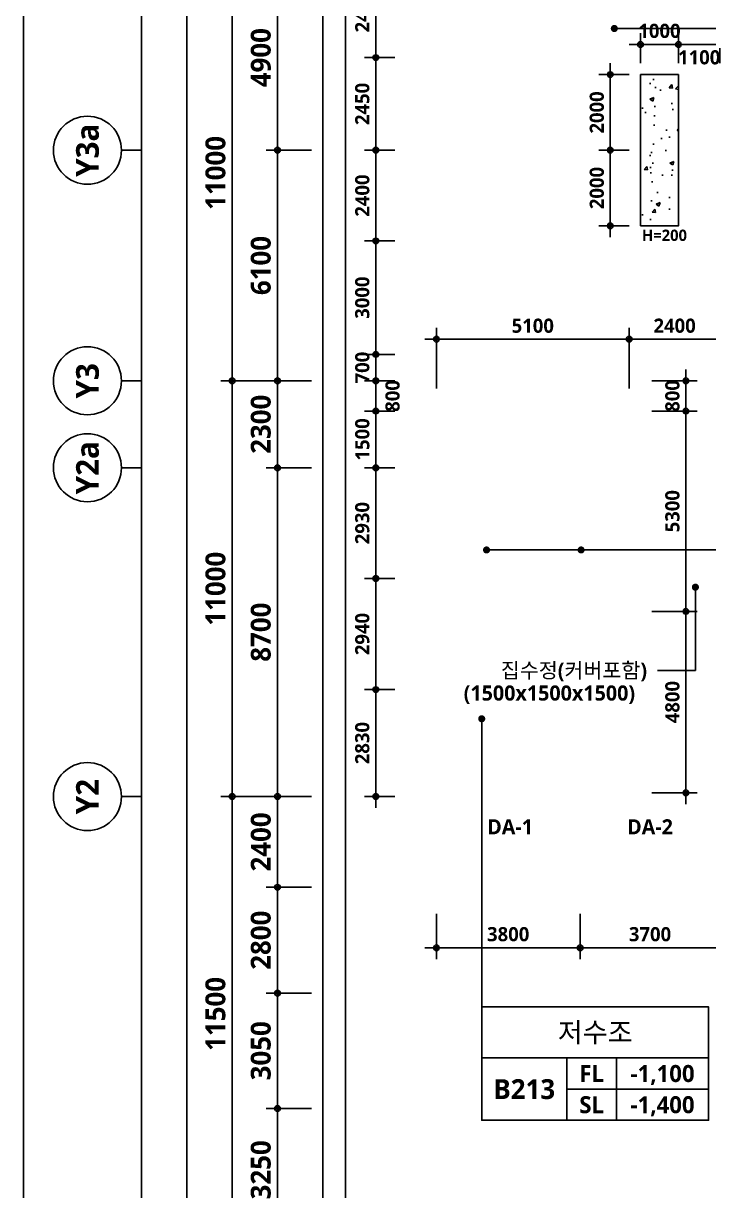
# Model space of a CAD drawing. Header units: millimetres. Extents: x -63924 to 190228206, y 0 to 456875599.
# Drawn here: x 3000 to 21120, y 28424 to 59307 of the extents above; entities that cross this region are included whole.
import ezdxf
from ezdxf.enums import TextEntityAlignment as Align

# ---------------------------------------------------------------- set-up
doc = ezdxf.new("R2010")
doc.units = ezdxf.units.MM
doc.header["$LTSCALE"] = 150
doc.header["$MEASUREMENT"] = 0
doc.header["$PDSIZE"] = -10
doc.layers.get('0').update_dxf_attribs({"linetype": 'CONTINUOUS'})
doc.layers.get('Defpoints').update_dxf_attribs({"color": 153, "linetype": 'CONTINUOUS'})
for name, color, linetype in [('A-ANNO-DIM', 4, 'CONTINUOUS'), ('A-ANNO-GRA1', 7, 'CONTINUOUS'), ('A-ANNO-LEAD', 4, 'CONTINUOUS'), ('A-ANNO-TEXT1', 7, 'CONTINUOUS'), ('A-ANNO-TEXT2', 3, 'CONTINUOUS'), ('A-GEN-HAT', 5, 'CONTINUOUS'), ('A-ST-AXIS-BUB', 7, 'CONTINUOUS'), ('A-ST-AXIS-DIM', 7, 'CONTINUOUS')]:
    doc.layers.add(name, color=color, linetype=linetype)
for name, color, linetype, plot in [('Defpoint', 161, 'CONTINUOUS', False), ('G(그리드1)', 185, 'CONTINUOUS', False), ('G(그리드2)', 235, 'CONTINUOUS', False)]:
    doc.layers.add(name, color=color, linetype=linetype, plot=plot)
doc.styles.add('2020음성 1차', font='')
doc.styles.add('SH_나눔', font='')
doc.styles.add('SH_대대리576', font='')
doc.styles.add('SH_진천_나눔', font='')
doc.styles.get('2020음성 1차').set_extended_font_data('NanumGothic', bold=True)
doc.styles.get('SH_나눔').set_extended_font_data('NanumGothic', bold=True)
doc.styles.get('SH_대대리576').set_extended_font_data('NanumGothic', bold=True)
doc.styles.get('SH_진천_나눔').set_extended_font_data('NanumGothic', bold=True)
doc.dimstyles.new('SHP 300', dxfattribs={"dimscale": 150, "dimtxt": 3.5, "dimasz": 1, "dimexe": 2, "dimexo": 2, "dimgap": 1, "dimtad": 1, "dimdec": 0, "dimzin": 0, "dimdsep": 46, "dimtxsty": 'SH_대대리576', "dimblk": 'DIMDOT', "dimcen": 0.09, "dimclrt": 3, "dimadec": 0, "dimazin": 1, "dimtfac": 1, "dimtdec": 0, "dimtix": 1, "dimtmove": 2, "dimatfit": 0, "dimldrblk": 'DIMDOT', "dimfxl": 1, "dimtolj": 1, "dimtzin": 0, "dimarcsym": 0})
doc.dimstyles.new('SHP300내부', dxfattribs={"dimscale": 150, "dimtxt": 2.5, "dimasz": 1, "dimexe": 2, "dimexo": 2, "dimgap": 1, "dimtad": 1, "dimdec": 0, "dimzin": 0, "dimdsep": 46, "dimtxsty": 'SH_대대리576', "dimblk": 'DIMDOT', "dimcen": 0.09, "dimclrd": 256, "dimclre": 256, "dimclrt": 3, "dimadec": 0, "dimazin": 1, "dimtfac": 1, "dimtdec": 0, "dimtix": 1, "dimtmove": 2, "dimatfit": 0, "dimldrblk": 'DIMDOT', "dimfxl": 1, "dimtolj": 1, "dimtzin": 0, "dimlwd": -1, "dimlwe": -1, "dimarcsym": 0})

# ---------------------------------------------------------------- blocks, each defined once
blk = doc.blocks.new('A-ST-AXIS-BUB-1')
at = {"layer": 'A-ST-AXIS-BUB'}
blk.add_line((0, 350), (0, 0), dxfattribs=at)
blk.add_circle((0, 950), 600, dxfattribs=at)
blk = doc.blocks.new('DIMDOT')
at = {"color": 0}
blk.add_line((-2, 0), (2, 0), dxfattribs=at)
for radius in [0.5, 0.25]:
    blk.add_circle((0, 0), radius, dxfattribs=at)
blk = doc.blocks.new('*D14')
at = {"layer": 'A-ST-AXIS-DIM', "color": 0, "lineweight": -2, "transparency": 16777216}
for p, q in [((10620, 112150), (7020, 112150)), ((7320, 112000), (7320, 27500)), ((10620, 27350), (7020, 27350))]:
    blk.add_line(p, q, dxfattribs=at)
at = {"layer": 'Defpoints', "color": 0, "transparency": 16777216}
for p in [(10920, 112150), (7320, 27350), (10920, 27350)]:
    blk.add_point(p, dxfattribs=at)
at = {"layer": 'A-ST-AXIS-DIM', "color": 0, "linetype": 'ByBlock', "lineweight": -2, "transparency": 16777216, "xscale": 150, "yscale": 150, "zscale": 150}
for p, rotation in [((7320, 112150), 90), ((7320, 27350), 270)]:
    blk.add_blockref('DIMDOT', p, dxfattribs=dict(at, rotation=rotation))
at = {"layer": 'A-ST-AXIS-DIM', "color": 3, "transparency": 16777216, "insert": (6880, 69750), "char_height": 525, "attachment_point": 5, "rotation": 90, "style": 'SH_대대리576'}
blk.add_mtext('\\A1;84800', dxfattribs=at)
blk = doc.blocks.new('*D19')
at = {"layer": 'A-ST-AXIS-DIM', "color": 0, "lineweight": -2, "transparency": 16777216}
for p, q in [((10620, 60850), (8220, 60850)), ((8520, 60700), (8520, 50000)), ((10620, 49850), (8220, 49850))]:
    blk.add_line(p, q, dxfattribs=at)
at = {"layer": 'Defpoints', "color": 0, "transparency": 16777216}
for p in [(10920, 60850), (8520, 49850), (10920, 49850)]:
    blk.add_point(p, dxfattribs=at)
at = {"layer": 'A-ST-AXIS-DIM', "color": 0, "linetype": 'ByBlock', "lineweight": -2, "transparency": 16777216, "xscale": 150, "yscale": 150, "zscale": 150}
for p, rotation in [((8520, 60850), 90), ((8520, 49850), 270)]:
    blk.add_blockref('DIMDOT', p, dxfattribs=dict(at, rotation=rotation))
at = {"layer": 'A-ST-AXIS-DIM', "color": 3, "transparency": 16777216, "insert": (8082, 55350), "char_height": 525, "attachment_point": 5, "rotation": 90, "style": 'SH_대대리576'}
blk.add_mtext('\\A1;11000', dxfattribs=at)
blk = doc.blocks.new('*D20')
at = {"layer": 'A-ST-AXIS-DIM', "color": 0, "lineweight": -2, "transparency": 16777216}
for p, q in [((10620, 49850), (8220, 49850)), ((8520, 39000), (8520, 49700)), ((10620, 38850), (8220, 38850))]:
    blk.add_line(p, q, dxfattribs=at)
at = {"layer": 'Defpoints', "color": 0, "transparency": 16777216}
for p in [(8520, 49850), (10920, 49850), (10920, 38850)]:
    blk.add_point(p, dxfattribs=at)
at = {"layer": 'A-ST-AXIS-DIM', "color": 0, "linetype": 'ByBlock', "lineweight": -2, "transparency": 16777216, "xscale": 150, "yscale": 150, "zscale": 150}
for p, rotation in [((8520, 49850), 90), ((8520, 38850), 270)]:
    blk.add_blockref('DIMDOT', p, dxfattribs=dict(at, rotation=rotation))
at = {"layer": 'A-ST-AXIS-DIM', "color": 3, "transparency": 16777216, "insert": (8082, 44350), "char_height": 525, "attachment_point": 5, "rotation": 90, "style": 'SH_대대리576'}
blk.add_mtext('\\A1;11000', dxfattribs=at)
blk = doc.blocks.new('*D21')
at = {"layer": 'A-ST-AXIS-DIM', "color": 0, "lineweight": -2, "transparency": 16777216}
for p, q in [((10620, 38850), (8220, 38850)), ((8520, 38700), (8520, 27500)), ((10620, 27350), (8220, 27350))]:
    blk.add_line(p, q, dxfattribs=at)
at = {"layer": 'Defpoints', "color": 0, "transparency": 16777216}
for p in [(10920, 38850), (8520, 27350), (10920, 27350)]:
    blk.add_point(p, dxfattribs=at)
at = {"layer": 'A-ST-AXIS-DIM', "color": 0, "linetype": 'ByBlock', "lineweight": -2, "transparency": 16777216, "xscale": 150, "yscale": 150, "zscale": 150}
for p, rotation in [((8520, 38850), 90), ((8520, 27350), 270)]:
    blk.add_blockref('DIMDOT', p, dxfattribs=dict(at, rotation=rotation))
at = {"layer": 'A-ST-AXIS-DIM', "color": 3, "transparency": 16777216, "insert": (8081, 33100), "char_height": 525, "attachment_point": 5, "rotation": 90, "style": 'SH_대대리576'}
blk.add_mtext('\\A1;11500', dxfattribs=at)
blk = doc.blocks.new('*D266')
at = {"layer": 'A-ANNO-DIM', "transparency": 16777216}
for p, q in [((13920, 35750), (13920, 34550)), ((17720, 35750), (17720, 34550)), ((14070, 34850), (17570, 34850))]:
    blk.add_line(p, q, dxfattribs=at)
at = {"layer": 'Defpoints', "color": 0, "transparency": 16777216}
for p in [(13920, 36050), (17720, 36050), (17720, 34850)]:
    blk.add_point(p, dxfattribs=at)
at = {"layer": 'A-ANNO-DIM', "linetype": 'ByBlock', "transparency": 16777216, "xscale": 150, "yscale": 150, "zscale": 150, "rotation": 180}
blk.add_blockref('DIMDOT', (13920, 34850), dxfattribs=at)
at = {"layer": 'A-ANNO-DIM', "linetype": 'ByBlock', "transparency": 16777216, "xscale": 150, "yscale": 150, "zscale": 150}
blk.add_blockref('DIMDOT', (17720, 34850), dxfattribs=at)
at = {"layer": 'A-ANNO-DIM', "color": 3, "transparency": 16777216, "insert": (15820, 35207), "char_height": 375, "attachment_point": 5, "style": 'SH_대대리576'}
blk.add_mtext('\\A1;3800', dxfattribs=at)
blk = doc.blocks.new('*D267')
at = {"layer": 'A-ANNO-DIM', "transparency": 16777216}
for p, q in [((17720, 35750), (17720, 34550)), ((21420, 35750), (21420, 34550)), ((21270, 34850), (17870, 34850))]:
    blk.add_line(p, q, dxfattribs=at)
at = {"layer": 'Defpoints', "color": 0, "transparency": 16777216}
for p in [(17720, 36050), (21420, 36050), (17720, 34850)]:
    blk.add_point(p, dxfattribs=at)
at = {"layer": 'A-ANNO-DIM', "linetype": 'ByBlock', "transparency": 16777216, "xscale": 150, "yscale": 150, "zscale": 150, "rotation": 180}
blk.add_blockref('DIMDOT', (17720, 34850), dxfattribs=at)
at = {"layer": 'A-ANNO-DIM', "linetype": 'ByBlock', "transparency": 16777216, "xscale": 150, "yscale": 150, "zscale": 150}
blk.add_blockref('DIMDOT', (21420, 34850), dxfattribs=at)
at = {"layer": 'A-ANNO-DIM', "color": 3, "transparency": 16777216, "insert": (19570, 35207), "char_height": 375, "attachment_point": 5, "style": 'SH_대대리576'}
blk.add_mtext('\\A1;3700', dxfattribs=at)
blk = doc.blocks.new('*D301')
at = {"layer": 'A-ST-AXIS-DIM', "color": 0, "lineweight": -2, "transparency": 16777216}
for p, q in [((10620, 38850), (9420, 38850)), ((9720, 38700), (9720, 36600)), ((10620, 36450), (9420, 36450))]:
    blk.add_line(p, q, dxfattribs=at)
at = {"layer": 'Defpoints', "color": 0, "transparency": 16777216}
for p in [(10920, 38850), (9720, 36450), (10920, 36450)]:
    blk.add_point(p, dxfattribs=at)
at = {"layer": 'A-ST-AXIS-DIM', "color": 0, "linetype": 'ByBlock', "lineweight": -2, "transparency": 16777216, "xscale": 150, "yscale": 150, "zscale": 150}
for p, rotation in [((9720, 38850), 90), ((9720, 36450), 270)]:
    blk.add_blockref('DIMDOT', p, dxfattribs=dict(at, rotation=rotation))
at = {"layer": 'A-ST-AXIS-DIM', "color": 3, "transparency": 16777216, "insert": (9281, 37650), "char_height": 525, "attachment_point": 5, "rotation": 90, "style": 'SH_대대리576'}
blk.add_mtext('\\A1;2400', dxfattribs=at)
blk = doc.blocks.new('*D302')
at = {"layer": 'A-ST-AXIS-DIM', "color": 0, "lineweight": -2, "transparency": 16777216}
for p, q in [((10620, 36450), (9420, 36450)), ((9720, 33800), (9720, 36300)), ((10620, 33650), (9420, 33650))]:
    blk.add_line(p, q, dxfattribs=at)
at = {"layer": 'Defpoints', "color": 0, "transparency": 16777216}
for p in [(9720, 36450), (10920, 36450), (10920, 33650)]:
    blk.add_point(p, dxfattribs=at)
at = {"layer": 'A-ST-AXIS-DIM', "color": 0, "linetype": 'ByBlock', "lineweight": -2, "transparency": 16777216, "xscale": 150, "yscale": 150, "zscale": 150}
for p, rotation in [((9720, 36450), 90), ((9720, 33650), 270)]:
    blk.add_blockref('DIMDOT', p, dxfattribs=dict(at, rotation=rotation))
at = {"layer": 'A-ST-AXIS-DIM', "color": 3, "transparency": 16777216, "insert": (9280, 35050), "char_height": 525, "attachment_point": 5, "rotation": 90, "style": 'SH_대대리576'}
blk.add_mtext('\\A1;2800', dxfattribs=at)
blk = doc.blocks.new('*D303')
at = {"layer": 'A-ST-AXIS-DIM', "color": 0, "lineweight": -2, "transparency": 16777216}
for p, q in [((10620, 47550), (9420, 47550)), ((9720, 39000), (9720, 47400)), ((10620, 38850), (9420, 38850))]:
    blk.add_line(p, q, dxfattribs=at)
at = {"layer": 'Defpoints', "color": 0, "transparency": 16777216}
for p in [(9720, 47550), (10920, 47550), (10920, 38850)]:
    blk.add_point(p, dxfattribs=at)
at = {"layer": 'A-ST-AXIS-DIM', "color": 0, "linetype": 'ByBlock', "lineweight": -2, "transparency": 16777216, "xscale": 150, "yscale": 150, "zscale": 150}
for p, rotation in [((9720, 47550), 90), ((9720, 38850), 270)]:
    blk.add_blockref('DIMDOT', p, dxfattribs=dict(at, rotation=rotation))
at = {"layer": 'A-ST-AXIS-DIM', "color": 3, "transparency": 16777216, "insert": (9280, 43200), "char_height": 525, "attachment_point": 5, "rotation": 90, "style": 'SH_대대리576'}
blk.add_mtext('\\A1;8700', dxfattribs=at)
blk = doc.blocks.new('*D304')
at = {"layer": 'A-ST-AXIS-DIM', "color": 0, "lineweight": -2, "transparency": 16777216}
for p, q in [((10620, 49850), (9420, 49850)), ((9720, 49700), (9720, 47700)), ((10620, 47550), (9420, 47550))]:
    blk.add_line(p, q, dxfattribs=at)
at = {"layer": 'Defpoints', "color": 0, "transparency": 16777216}
for p in [(10920, 49850), (9720, 47550), (10920, 47550)]:
    blk.add_point(p, dxfattribs=at)
at = {"layer": 'A-ST-AXIS-DIM', "color": 0, "linetype": 'ByBlock', "lineweight": -2, "transparency": 16777216, "xscale": 150, "yscale": 150, "zscale": 150}
for p, rotation in [((9720, 49850), 90), ((9720, 47550), 270)]:
    blk.add_blockref('DIMDOT', p, dxfattribs=dict(at, rotation=rotation))
at = {"layer": 'A-ST-AXIS-DIM', "color": 3, "transparency": 16777216, "insert": (9280, 48700), "char_height": 525, "attachment_point": 5, "rotation": 90, "style": 'SH_대대리576'}
blk.add_mtext('\\A1;2300', dxfattribs=at)
blk = doc.blocks.new('*D305')
at = {"layer": 'A-ST-AXIS-DIM', "color": 0, "lineweight": -2, "transparency": 16777216}
for p, q in [((10620, 55950), (9420, 55950)), ((9720, 50000), (9720, 55800)), ((10620, 49850), (9420, 49850))]:
    blk.add_line(p, q, dxfattribs=at)
at = {"layer": 'Defpoints', "color": 0, "transparency": 16777216}
for p in [(9720, 55950), (10920, 55950), (10920, 49850)]:
    blk.add_point(p, dxfattribs=at)
at = {"layer": 'A-ST-AXIS-DIM', "color": 0, "linetype": 'ByBlock', "lineweight": -2, "transparency": 16777216, "xscale": 150, "yscale": 150, "zscale": 150}
for p, rotation in [((9720, 55950), 90), ((9720, 49850), 270)]:
    blk.add_blockref('DIMDOT', p, dxfattribs=dict(at, rotation=rotation))
at = {"layer": 'A-ST-AXIS-DIM', "color": 3, "transparency": 16777216, "insert": (9280, 52900), "char_height": 525, "attachment_point": 5, "rotation": 90, "style": 'SH_대대리576'}
blk.add_mtext('\\A1;6100', dxfattribs=at)
blk = doc.blocks.new('*D306')
at = {"layer": 'A-ST-AXIS-DIM', "color": 0, "lineweight": -2, "transparency": 16777216}
for p, q in [((10620, 60850), (9420, 60850)), ((9720, 60700), (9720, 56100)), ((10620, 55950), (9420, 55950))]:
    blk.add_line(p, q, dxfattribs=at)
at = {"layer": 'Defpoints', "color": 0, "transparency": 16777216}
for p in [(10920, 60850), (9720, 55950), (10920, 55950)]:
    blk.add_point(p, dxfattribs=at)
at = {"layer": 'A-ST-AXIS-DIM', "color": 0, "linetype": 'ByBlock', "lineweight": -2, "transparency": 16777216, "xscale": 150, "yscale": 150, "zscale": 150}
for p, rotation in [((9720, 60850), 90), ((9720, 55950), 270)]:
    blk.add_blockref('DIMDOT', p, dxfattribs=dict(at, rotation=rotation))
at = {"layer": 'A-ST-AXIS-DIM', "color": 3, "transparency": 16777216, "insert": (9280, 58400), "char_height": 525, "attachment_point": 5, "rotation": 90, "style": 'SH_대대리576'}
blk.add_mtext('\\A1;4900', dxfattribs=at)
blk = doc.blocks.new('*D325')
at = {"layer": 'A-ANNO-DIM', "transparency": 16777216}
for p, q in [((12820, 41680), (12020, 41680)), ((12320, 41530), (12320, 39000)), ((12820, 38850), (12020, 38850))]:
    blk.add_line(p, q, dxfattribs=at)
at = {"layer": 'Defpoints', "color": 0, "transparency": 16777216}
for p in [(13120, 41680), (12320, 38850), (13120, 38850)]:
    blk.add_point(p, dxfattribs=at)
at = {"layer": 'A-ANNO-DIM', "linetype": 'ByBlock', "transparency": 16777216, "xscale": 150, "yscale": 150, "zscale": 150}
for p, rotation in [((12320, 41680), 89.99999999999997), ((12320, 38850), 269.9999999999999)]:
    blk.add_blockref('DIMDOT', p, dxfattribs=dict(at, rotation=rotation))
at = {"layer": 'A-ANNO-DIM', "color": 3, "transparency": 16777216, "insert": (11963, 40265), "char_height": 375, "attachment_point": 5, "rotation": 90, "style": 'SH_대대리576'}
blk.add_mtext('\\A1;2830', dxfattribs=at)
blk = doc.blocks.new('*D326')
at = {"layer": 'A-ANNO-DIM', "transparency": 16777216}
for p, q in [((12820, 44620), (12020, 44620)), ((12320, 41830), (12320, 44470)), ((12820, 41680), (12020, 41680))]:
    blk.add_line(p, q, dxfattribs=at)
at = {"layer": 'Defpoints', "color": 0, "transparency": 16777216}
for p in [(12320, 44620), (13120, 44620), (13120, 41680)]:
    blk.add_point(p, dxfattribs=at)
at = {"layer": 'A-ANNO-DIM', "linetype": 'ByBlock', "transparency": 16777216, "xscale": 150, "yscale": 150, "zscale": 150}
for p, rotation in [((12320, 44620), 90.00000000000004), ((12320, 41680), 270.0000000000001)]:
    blk.add_blockref('DIMDOT', p, dxfattribs=dict(at, rotation=rotation))
at = {"layer": 'A-ANNO-DIM', "color": 3, "transparency": 16777216, "insert": (11963, 43150), "char_height": 375, "attachment_point": 5, "rotation": 90, "style": 'SH_대대리576'}
blk.add_mtext('\\A1;2940', dxfattribs=at)
blk = doc.blocks.new('*D327')
at = {"layer": 'A-ANNO-DIM', "transparency": 16777216}
for p, q in [((12820, 47550), (12020, 47550)), ((12320, 47400), (12320, 44770)), ((12820, 44620), (12020, 44620))]:
    blk.add_line(p, q, dxfattribs=at)
at = {"layer": 'Defpoints', "color": 0, "transparency": 16777216}
for p in [(13120, 47550), (12320, 44620), (13120, 44620)]:
    blk.add_point(p, dxfattribs=at)
at = {"layer": 'A-ANNO-DIM', "linetype": 'ByBlock', "transparency": 16777216, "xscale": 150, "yscale": 150, "zscale": 150}
for p, rotation in [((12320, 47550), 89.99999999999997), ((12320, 44620), 269.9999999999999)]:
    blk.add_blockref('DIMDOT', p, dxfattribs=dict(at, rotation=rotation))
at = {"layer": 'A-ANNO-DIM', "color": 3, "transparency": 16777216, "insert": (11963, 46085), "char_height": 375, "attachment_point": 5, "rotation": 90, "style": 'SH_대대리576'}
blk.add_mtext('\\A1;2930', dxfattribs=at)
blk = doc.blocks.new('*D328')
at = {"layer": 'A-ANNO-DIM', "transparency": 16777216}
for p, q in [((12820, 49050), (12020, 49050)), ((12320, 47700), (12320, 48900)), ((12820, 47550), (12020, 47550))]:
    blk.add_line(p, q, dxfattribs=at)
at = {"layer": 'Defpoints', "color": 0, "transparency": 16777216}
for p in [(12320, 49050), (13120, 49050), (13120, 47550)]:
    blk.add_point(p, dxfattribs=at)
at = {"layer": 'A-ANNO-DIM', "linetype": 'ByBlock', "transparency": 16777216, "xscale": 150, "yscale": 150, "zscale": 150}
for p, rotation in [((12320, 49050), 90), ((12320, 47550), 270)]:
    blk.add_blockref('DIMDOT', p, dxfattribs=dict(at, rotation=rotation))
at = {"layer": 'A-ANNO-DIM', "color": 3, "transparency": 16777216, "insert": (11964, 48300), "char_height": 375, "attachment_point": 5, "rotation": 90, "style": 'SH_대대리576'}
blk.add_mtext('\\A1;1500', dxfattribs=at)
blk = doc.blocks.new('*D329')
at = {"layer": 'A-ANNO-DIM', "transparency": 16777216}
for p, q in [((12820, 49850), (12020, 49850)), ((12320, 49700), (12320, 49200)), ((12820, 49050), (12020, 49050))]:
    blk.add_line(p, q, dxfattribs=at)
at = {"layer": 'Defpoints', "color": 0, "transparency": 16777216}
for p in [(13120, 49850), (12320, 49050), (13120, 49050)]:
    blk.add_point(p, dxfattribs=at)
at = {"layer": 'A-ANNO-DIM', "linetype": 'ByBlock', "transparency": 16777216, "xscale": 150, "yscale": 150, "zscale": 150}
for p, rotation in [((12320, 49850), 90), ((12320, 49050), 270)]:
    blk.add_blockref('DIMDOT', p, dxfattribs=dict(at, rotation=rotation))
at = {"layer": 'A-ANNO-DIM', "color": 3, "transparency": 16777216, "insert": (12763, 49450), "char_height": 375, "attachment_point": 5, "rotation": 90, "style": 'SH_대대리576'}
blk.add_mtext('\\A1;800', dxfattribs=at)
blk = doc.blocks.new('*D348')
at = {"layer": 'A-ANNO-DIM', "transparency": 16777216}
for p, q in [((12820, 53550), (12020, 53550)), ((12320, 53400), (12320, 50700)), ((12820, 50550), (12020, 50550))]:
    blk.add_line(p, q, dxfattribs=at)
at = {"layer": 'Defpoints', "color": 0, "transparency": 16777216}
for p in [(13120, 53550), (12320, 50550), (13120, 50550)]:
    blk.add_point(p, dxfattribs=at)
at = {"layer": 'A-ANNO-DIM', "linetype": 'ByBlock', "transparency": 16777216, "xscale": 150, "yscale": 150, "zscale": 150}
for p, rotation in [((12320, 53550), 89.99999999999997), ((12320, 50550), 269.9999999999999)]:
    blk.add_blockref('DIMDOT', p, dxfattribs=dict(at, rotation=rotation))
at = {"layer": 'A-ANNO-DIM', "color": 3, "transparency": 16777216, "insert": (11963, 52050), "char_height": 375, "attachment_point": 5, "rotation": 90, "style": 'SH_대대리576'}
blk.add_mtext('\\A1;3000', dxfattribs=at)
blk = doc.blocks.new('*D349')
at = {"layer": 'A-ANNO-DIM', "transparency": 16777216}
for p, q in [((12820, 55950), (12020, 55950)), ((12320, 53700), (12320, 55800)), ((12820, 53550), (12020, 53550))]:
    blk.add_line(p, q, dxfattribs=at)
at = {"layer": 'Defpoints', "color": 0, "transparency": 16777216}
for p in [(12320, 55950), (13120, 55950), (13120, 53550)]:
    blk.add_point(p, dxfattribs=at)
at = {"layer": 'A-ANNO-DIM', "linetype": 'ByBlock', "transparency": 16777216, "xscale": 150, "yscale": 150, "zscale": 150}
for p, rotation in [((12320, 55950), 90.00000000000006), ((12320, 53550), 270.0000000000001)]:
    blk.add_blockref('DIMDOT', p, dxfattribs=dict(at, rotation=rotation))
at = {"layer": 'A-ANNO-DIM', "color": 3, "transparency": 16777216, "insert": (11964, 54750), "char_height": 375, "attachment_point": 5, "rotation": 90, "style": 'SH_대대리576'}
blk.add_mtext('\\A1;2400', dxfattribs=at)
blk = doc.blocks.new('*D350')
at = {"layer": 'A-ANNO-DIM', "transparency": 16777216}
for p, q in [((12320, 50700), (12320, 50850)), ((12820, 50550), (12020, 50550)), ((12320, 49850), (12320, 50550)), ((12820, 49850), (12020, 49850)), ((12320, 49700), (12320, 49550))]:
    blk.add_line(p, q, dxfattribs=at)
at = {"layer": 'Defpoints', "color": 0, "transparency": 16777216}
for p in [(12320, 50550), (13120, 50550), (13120, 49850)]:
    blk.add_point(p, dxfattribs=at)
at = {"layer": 'A-ANNO-DIM', "linetype": 'ByBlock', "transparency": 16777216, "xscale": 150, "yscale": 150, "zscale": 150}
for p, rotation in [((12320, 50550), 270), ((12320, 49850), 90)]:
    blk.add_blockref('DIMDOT', p, dxfattribs=dict(at, rotation=rotation))
at = {"layer": 'A-ANNO-DIM', "color": 3, "transparency": 16777216, "insert": (11964, 50200), "char_height": 375, "attachment_point": 5, "rotation": 90, "style": 'SH_대대리576'}
blk.add_mtext('\\A1;700', dxfattribs=at)
blk = doc.blocks.new('*D395')
at = {"layer": 'A-ANNO-DIM', "transparency": 16777216}
for p, q in [((13920, 49650), (13920, 51250)), ((19020, 49650), (19020, 51250)), ((14070, 50950), (18870, 50950))]:
    blk.add_line(p, q, dxfattribs=at)
at = {"layer": 'Defpoints', "color": 0, "transparency": 16777216}
for p in [(19020, 50950), (13920, 49350), (19020, 49350)]:
    blk.add_point(p, dxfattribs=at)
at = {"layer": 'A-ANNO-DIM', "linetype": 'ByBlock', "transparency": 16777216, "xscale": 150, "yscale": 150, "zscale": 150, "rotation": 180}
blk.add_blockref('DIMDOT', (13920, 50950), dxfattribs=at)
at = {"layer": 'A-ANNO-DIM', "linetype": 'ByBlock', "transparency": 16777216, "xscale": 150, "yscale": 150, "zscale": 150}
blk.add_blockref('DIMDOT', (19020, 50950), dxfattribs=at)
at = {"layer": 'A-ANNO-DIM', "color": 3, "transparency": 16777216, "insert": (16470, 51306), "char_height": 375, "attachment_point": 5, "style": 'SH_대대리576'}
blk.add_mtext('\\A1;5100', dxfattribs=at)
blk = doc.blocks.new('*D396')
at = {"layer": 'A-ANNO-DIM', "transparency": 16777216}
for p, q in [((19020, 49650), (19020, 51250)), ((21420, 49650), (21420, 51250)), ((21270, 50950), (19170, 50950))]:
    blk.add_line(p, q, dxfattribs=at)
at = {"layer": 'Defpoints', "color": 0, "transparency": 16777216}
for p in [(19020, 50950), (19020, 49350), (21420, 49350)]:
    blk.add_point(p, dxfattribs=at)
at = {"layer": 'A-ANNO-DIM', "linetype": 'ByBlock', "transparency": 16777216, "xscale": 150, "yscale": 150, "zscale": 150, "rotation": 180}
blk.add_blockref('DIMDOT', (19020, 50950), dxfattribs=at)
at = {"layer": 'A-ANNO-DIM', "linetype": 'ByBlock', "transparency": 16777216, "xscale": 150, "yscale": 150, "zscale": 150}
blk.add_blockref('DIMDOT', (21420, 50950), dxfattribs=at)
at = {"layer": 'A-ANNO-DIM', "color": 3, "transparency": 16777216, "insert": (20220, 51306), "char_height": 375, "attachment_point": 5, "style": 'SH_대대리576'}
blk.add_mtext('\\A1;2400', dxfattribs=at)
blk = doc.blocks.new('*D403')
at = {"layer": 'A-ANNO-DIM', "transparency": 16777216}
for p, q in [((20520, 50000), (20520, 50150)), ((19620, 49850), (20820, 49850)), ((20520, 49050), (20520, 49850)), ((19620, 49050), (20820, 49050)), ((20520, 48900), (20520, 48750))]:
    blk.add_line(p, q, dxfattribs=at)
at = {"layer": 'Defpoints', "color": 0, "transparency": 16777216}
for p in [(19320, 49850), (20520, 49850), (19320, 49050)]:
    blk.add_point(p, dxfattribs=at)
at = {"layer": 'A-ANNO-DIM', "linetype": 'ByBlock', "transparency": 16777216, "xscale": 150, "yscale": 150, "zscale": 150}
for p, rotation in [((20520, 49850), 270), ((20520, 49050), 90)]:
    blk.add_blockref('DIMDOT', p, dxfattribs=dict(at, rotation=rotation))
at = {"layer": 'A-ANNO-DIM', "color": 3, "transparency": 16777216, "insert": (20163, 49450), "char_height": 375, "attachment_point": 5, "rotation": 90, "style": 'SH_대대리576'}
blk.add_mtext('\\A1;800', dxfattribs=at)
blk = doc.blocks.new('*D404')
at = {"layer": 'A-ANNO-DIM', "transparency": 16777216}
for p, q in [((19620, 49050), (20820, 49050)), ((20520, 48900), (20520, 43900)), ((19620, 43750), (20820, 43750))]:
    blk.add_line(p, q, dxfattribs=at)
at = {"layer": 'Defpoints', "color": 0, "transparency": 16777216}
for p in [(19320, 49050), (19320, 43750), (20520, 43750)]:
    blk.add_point(p, dxfattribs=at)
at = {"layer": 'A-ANNO-DIM', "linetype": 'ByBlock', "transparency": 16777216, "xscale": 150, "yscale": 150, "zscale": 150}
for p, rotation in [((20520, 49050), 89.99999999999997), ((20520, 43750), 269.9999999999999)]:
    blk.add_blockref('DIMDOT', p, dxfattribs=dict(at, rotation=rotation))
at = {"layer": 'A-ANNO-DIM', "color": 3, "transparency": 16777216, "insert": (20163, 46400), "char_height": 375, "attachment_point": 5, "rotation": 90, "style": 'SH_대대리576'}
blk.add_mtext('\\A1;5300', dxfattribs=at)
blk = doc.blocks.new('*D405')
at = {"layer": 'A-ANNO-DIM', "transparency": 16777216}
for p, q in [((19620, 43750), (20820, 43750)), ((20520, 39100), (20520, 43600)), ((19620, 38950), (20820, 38950))]:
    blk.add_line(p, q, dxfattribs=at)
at = {"layer": 'Defpoints', "color": 0, "transparency": 16777216}
for p in [(19320, 43750), (20520, 43750), (19320, 38950)]:
    blk.add_point(p, dxfattribs=at)
at = {"layer": 'A-ANNO-DIM', "linetype": 'ByBlock', "transparency": 16777216, "xscale": 150, "yscale": 150, "zscale": 150}
for p, rotation in [((20520, 43750), 90.00000000000006), ((20520, 38950), 270.0000000000001)]:
    blk.add_blockref('DIMDOT', p, dxfattribs=dict(at, rotation=rotation))
at = {"layer": 'A-ANNO-DIM', "color": 3, "transparency": 16777216, "insert": (20163, 41350), "char_height": 375, "attachment_point": 5, "rotation": 90, "style": 'SH_대대리576'}
blk.add_mtext('\\A1;4800', dxfattribs=at)
blk = doc.blocks.new('*D1097')
at = {"layer": 'A-ST-AXIS-DIM', "color": 0, "lineweight": -2, "transparency": 16777216}
for p, q in [((10620, 33650), (9420, 33650)), ((9720, 33500), (9720, 30750)), ((10620, 30600), (9420, 30600))]:
    blk.add_line(p, q, dxfattribs=at)
at = {"layer": 'Defpoints', "color": 0, "transparency": 16777216}
for p in [(10920, 33650), (9720, 30600), (10920, 30600)]:
    blk.add_point(p, dxfattribs=at)
at = {"layer": 'A-ST-AXIS-DIM', "color": 0, "linetype": 'ByBlock', "lineweight": -2, "transparency": 16777216, "xscale": 150, "yscale": 150, "zscale": 150}
for p, rotation in [((9720, 33650), 90), ((9720, 30600), 270)]:
    blk.add_blockref('DIMDOT', p, dxfattribs=dict(at, rotation=rotation))
at = {"layer": 'A-ST-AXIS-DIM', "color": 3, "transparency": 16777216, "insert": (9280, 32125), "char_height": 525, "attachment_point": 5, "rotation": 90, "style": 'SH_대대리576'}
blk.add_mtext('\\A1;3050', dxfattribs=at)
blk = doc.blocks.new('*D1098')
at = {"layer": 'A-ST-AXIS-DIM', "color": 0, "lineweight": -2, "transparency": 16777216}
for p, q in [((10620, 30600), (9420, 30600)), ((9720, 27500), (9720, 30450)), ((10620, 27350), (9420, 27350))]:
    blk.add_line(p, q, dxfattribs=at)
at = {"layer": 'Defpoints', "color": 0, "transparency": 16777216}
for p in [(9720, 30600), (10920, 30600), (10920, 27350)]:
    blk.add_point(p, dxfattribs=at)
at = {"layer": 'A-ST-AXIS-DIM', "color": 0, "linetype": 'ByBlock', "lineweight": -2, "transparency": 16777216, "xscale": 150, "yscale": 150, "zscale": 150}
for p, rotation in [((9720, 30600), 90), ((9720, 27350), 270)]:
    blk.add_blockref('DIMDOT', p, dxfattribs=dict(at, rotation=rotation))
at = {"layer": 'A-ST-AXIS-DIM', "color": 3, "transparency": 16777216, "insert": (9280, 28975), "char_height": 525, "attachment_point": 5, "rotation": 90, "style": 'SH_대대리576'}
blk.add_mtext('\\A1;3250', dxfattribs=at)
blk = doc.blocks.new('G$C9D92D8A7')
at = {"layer": 'A-ANNO-GRA1'}
for p, q in [((0, 11), (40, 11)), ((15, 11), (15, 0)), ((23.75, 11), (23.75, 0)), ((15, 5.5), (40, 5.5))]:
    blk.add_line(p, q, dxfattribs=at)
blk.add_lwpolyline([(0, 20), (0, 0), (40, 0), (40, 20)], close=True, dxfattribs=at)
at = {"style": '2020음성 1차'}
for tag, height, p in [('실명', 3.5, (20, 15.5)), ('마감레벨', 3, (31.875, 8.25)), ('실번호', 3.5, (7.5, 5.5)), ('구조레벨', 3, (31.875, 2.75))]:
    blk.add_attdef(tag, text='', height=height, dxfattribs=at).set_placement(p, align=Align.MIDDLE_CENTER)
at = {"layer": 'A-ANNO-TEXT1', "style": 'SH_나눔'}
for s, p in [('FL', (19.375, 8.25)), ('SL', (19.375, 2.75))]:
    blk.add_text(s, height=3, dxfattribs=at).set_placement(p, align=Align.MIDDLE)
blk = doc.blocks.new('*D1665')
at = {"layer": 'A-ANNO-DIM', "transparency": 16777216}
for p, q in [((19320, 58250), (19320, 59050)), ((20320, 58250), (20320, 59050)), ((19170, 58750), (19020, 58750)), ((19320, 58750), (20320, 58750)), ((20470, 58750), (20620, 58750))]:
    blk.add_line(p, q, dxfattribs=at)
at = {"layer": 'Defpoints', "color": 0, "transparency": 16777216}
for p in [(20320, 58750), (19320, 57950), (20320, 57950)]:
    blk.add_point(p, dxfattribs=at)
at = {"layer": 'A-ANNO-DIM', "linetype": 'ByBlock', "transparency": 16777216, "xscale": 150, "yscale": 150, "zscale": 150}
blk.add_blockref('DIMDOT', (19320, 58750), dxfattribs=at)
at = {"layer": 'A-ANNO-DIM', "linetype": 'ByBlock', "transparency": 16777216, "xscale": 150, "yscale": 150, "zscale": 150, "rotation": 180}
blk.add_blockref('DIMDOT', (20320, 58750), dxfattribs=at)
at = {"layer": 'A-ANNO-DIM', "color": 3, "transparency": 16777216, "insert": (19820, 59106), "char_height": 375, "attachment_point": 5, "style": 'SH_대대리576'}
blk.add_mtext('\\A1;1000', dxfattribs=at)
blk = doc.blocks.new('*D1666')
at = {"layer": 'A-ANNO-DIM', "transparency": 16777216}
for p, q in [((20320, 58250), (20320, 59050)), ((21420, 58250), (21420, 59050)), ((20170, 58750), (20020, 58750)), ((21420, 58750), (20320, 58750)), ((21570, 58750), (21720, 58750))]:
    blk.add_line(p, q, dxfattribs=at)
at = {"layer": 'Defpoints', "color": 0, "transparency": 16777216}
for p in [(20320, 58750), (20320, 57950), (21420, 57950)]:
    blk.add_point(p, dxfattribs=at)
at = {"layer": 'A-ANNO-DIM', "linetype": 'ByBlock', "transparency": 16777216, "xscale": 150, "yscale": 150, "zscale": 150}
blk.add_blockref('DIMDOT', (20320, 58750), dxfattribs=at)
at = {"layer": 'A-ANNO-DIM', "linetype": 'ByBlock', "transparency": 16777216, "xscale": 150, "yscale": 150, "zscale": 150, "rotation": 180}
blk.add_blockref('DIMDOT', (21420, 58750), dxfattribs=at)
at = {"layer": 'A-ANNO-DIM', "color": 3, "transparency": 16777216, "insert": (20870, 58406), "char_height": 375, "attachment_point": 5, "style": 'SH_대대리576'}
blk.add_mtext('\\A1;1100', dxfattribs=at)
blk = doc.blocks.new('*D1667')
at = {"layer": 'A-ANNO-DIM', "transparency": 16777216}
for p, q in [((19020, 57950), (18220, 57950)), ((18520, 56100), (18520, 57800)), ((19020, 55950), (18220, 55950))]:
    blk.add_line(p, q, dxfattribs=at)
at = {"layer": 'Defpoints', "color": 0, "transparency": 16777216}
for p in [(18520, 57950), (19320, 57950), (19320, 55950)]:
    blk.add_point(p, dxfattribs=at)
at = {"layer": 'A-ANNO-DIM', "linetype": 'ByBlock', "transparency": 16777216, "xscale": 150, "yscale": 150, "zscale": 150}
for p, rotation in [((18520, 57950), 89.9999999999999), ((18520, 55950), 269.9999999999999)]:
    blk.add_blockref('DIMDOT', p, dxfattribs=dict(at, rotation=rotation))
at = {"layer": 'A-ANNO-DIM', "color": 3, "transparency": 16777216, "insert": (18164, 56950), "char_height": 375, "attachment_point": 5, "rotation": 90, "style": 'SH_대대리576'}
blk.add_mtext('\\A1;2000', dxfattribs=at)
blk = doc.blocks.new('*D1668')
at = {"layer": 'A-ANNO-DIM', "transparency": 16777216}
for p, q in [((19020, 55950), (18220, 55950)), ((18520, 55800), (18520, 54100)), ((19020, 53950), (18220, 53950))]:
    blk.add_line(p, q, dxfattribs=at)
at = {"layer": 'Defpoints', "color": 0, "transparency": 16777216}
for p in [(19320, 55950), (18520, 53950), (19320, 53950)]:
    blk.add_point(p, dxfattribs=at)
at = {"layer": 'A-ANNO-DIM', "linetype": 'ByBlock', "transparency": 16777216, "xscale": 150, "yscale": 150, "zscale": 150}
for p, rotation in [((18520, 55950), 90.0000000000001), ((18520, 53950), 270.0000000000001)]:
    blk.add_blockref('DIMDOT', p, dxfattribs=dict(at, rotation=rotation))
at = {"layer": 'A-ANNO-DIM', "color": 3, "transparency": 16777216, "insert": (18164, 54950), "char_height": 375, "attachment_point": 5, "rotation": 90, "style": 'SH_대대리576'}
blk.add_mtext('\\A1;2000', dxfattribs=at)
blk = doc.blocks.new('*D1726')
at = {"layer": 'A-ANNO-DIM', "transparency": 16777216}
for p, q in [((12820, 58400), (12020, 58400)), ((12320, 58250), (12320, 56100)), ((12820, 55950), (12020, 55950))]:
    blk.add_line(p, q, dxfattribs=at)
at = {"layer": 'Defpoints', "color": 0, "transparency": 16777216}
for p in [(13120, 58400), (12320, 55950), (13120, 55950)]:
    blk.add_point(p, dxfattribs=at)
at = {"layer": 'A-ANNO-DIM', "linetype": 'ByBlock', "transparency": 16777216, "xscale": 150, "yscale": 150, "zscale": 150}
for p, rotation in [((12320, 58400), 89.99999999999997), ((12320, 55950), 269.9999999999999)]:
    blk.add_blockref('DIMDOT', p, dxfattribs=dict(at, rotation=rotation))
at = {"layer": 'A-ANNO-DIM', "color": 3, "transparency": 16777216, "insert": (11963, 57175), "char_height": 375, "attachment_point": 5, "rotation": 90, "style": 'SH_대대리576'}
blk.add_mtext('\\A1;2450', dxfattribs=at)
blk = doc.blocks.new('*D1727')
at = {"layer": 'A-ANNO-DIM', "transparency": 16777216}
for p, q in [((12820, 60850), (12020, 60850)), ((12320, 58550), (12320, 60700)), ((12820, 58400), (12020, 58400))]:
    blk.add_line(p, q, dxfattribs=at)
at = {"layer": 'Defpoints', "color": 0, "transparency": 16777216}
for p in [(12320, 60850), (13120, 60850), (13120, 58400)]:
    blk.add_point(p, dxfattribs=at)
at = {"layer": 'A-ANNO-DIM', "linetype": 'ByBlock', "transparency": 16777216, "xscale": 150, "yscale": 150, "zscale": 150}
for p, rotation in [((12320, 60850), 90.00000000000006), ((12320, 58400), 270.0000000000001)]:
    blk.add_blockref('DIMDOT', p, dxfattribs=dict(at, rotation=rotation))
at = {"layer": 'A-ANNO-DIM', "color": 3, "transparency": 16777216, "insert": (11963, 59625), "char_height": 375, "attachment_point": 5, "rotation": 90, "style": 'SH_대대리576'}
blk.add_mtext('\\A1;2450', dxfattribs=at)

msp = doc.modelspace()

# ---------------------------------------------------------------- hatches: boundary and pattern name
at = {"layer": 'A-GEN-HAT'}
h = msp.add_hatch(dxfattribs=at)
h.set_pattern_fill('AR-CONC', color=256, scale=150)
h.set_pattern_definition([(50, (-27145.9, -156955.1), (1075.8903, -94.1282), [112.5, -1237.5]), (355, (-27145.9, -156955.1), (-208.127, 1128.288), [90, -990]), (100.4514, (-27056.2, -156962.9), (867.764, 1034.1593), [95.6103, -1051.713]), (46.1842, (-27145.9, -156655.1), (1600.8616, -248.2785), [168.75, -1856.25]), (96.6356, (-27012.5, -156675.8), (1401.994, 1461.177), [143.415, -1577.57]), (351.1842, (-27145.9, -156655.1), (1401.993, 1461.178), [135, -1485]), (21, (-26995.9, -156730.1), (895.3606, -603.9283), [112.5, -1237.5]), (326, (-26995.9, -156730.1), (364.973, 1087.725), [90, -990]), (71.4514, (-26921.3, -156780.4), (1260.334, 483.7957), [95.6103, -1051.713]), (37.5, (-27145.87, -156955.1), (18.2398, 499.3408), [0, -978, 0, -1005, 0, -993.75]), (7.5, (-27145.87, -156955.1), (394.6043, 591.6176), [0, -573, 0, -955.5, 0, -378.75]), (327.5, (-27480.37, -156955.1), (800.73365, -33.8323), [0, -375, 0, -1170, 0, -1552.5]), (317.5, (-27630.4, -156955.1), (874.7793, 150.1575), [0, -487.5, 0, -777, 0, -1102.5])])
h.paths.add_polyline_path([(19320, 53950), (20320, 53950), (20320, 57950), (19320, 57950)])

# ---------------------------------------------------------------- linework, layer by layer
at = {"const_width": 93.8}
for points in [[(18579.6, 59171, -1), (18673.3, 59171, -1)], [(15200.4, 45375, -1), (15294.1, 45375, -1)], [(17700.4, 45375, -1), (17794.1, 45375, -1)], [(15120, 40955.7, -1), (15120, 40861.9, -1)]]:
    msp.add_lwpolyline(points, format="xyb", close=True, dxfattribs=at)
for points in [[(18626.5, 59171), (29974.2, 59171)], [(15247.2, 45375), (31670, 45375)], [(15120, 40908.8), (15120, 33286)]]:
    msp.add_lwpolyline(points)
at = {"layer": 'A-ANNO-LEAD', "const_width": 93.8}
msp.add_lwpolyline([(20770, 44436.9, -1), (20770, 44343.1, -1)], format="xyb", close=True, dxfattribs=at)
at = {"layer": 'A-ANNO-LEAD'}
msp.add_lwpolyline([(20770, 44390), (20770, 42190), (19770, 42190)], dxfattribs=at)
at = {"layer": 'Defpoint'}
msp.add_lwpolyline([(3000, 123000), (86100, 123000), (86100, 16500), (3000, 16500)], close=True, dxfattribs=at)
msp.add_lwpolyline([(3000, 123000), (86100, 123000), (86100, 16500), (3000, 16500)], close=True, dxfattribs=at)
at = {"layer": 'G(그리드1)'}
for points in [[(6120, 119950), (84920, 119950), (84920, 18550), (6120, 18550)], [(7320, 118750), (83720, 118750), (83720, 20750), (7320, 20750)], [(8520, 117550), (82520, 117550), (82520, 21950), (8520, 21950)], [(9720, 116350), (81320, 116350), (81320, 23150), (9720, 23150)], [(10920, 115150), (80120, 115150), (80120, 24350), (10920, 24350)]]:
    msp.add_lwpolyline(points, close=True, dxfattribs=at)
at = {"layer": 'G(그리드2)'}
for points in [[(11520, 114550), (79520, 114550), (79520, 24950), (11520, 24950)], [(19320, 53950), (20320, 53950), (20320, 57950), (19320, 57950)]]:
    msp.add_lwpolyline(points, close=True, dxfattribs=at)

# ---------------------------------------------------------------- block references
at = {"layer": 'A-ANNO-TEXT1'}
ref = msp.add_blockref('G$C9D92D8A7', (15120, 30286), dxfattribs=dict(at, xscale=150, yscale=150, zscale=150))
ref.add_attrib('실명', '저수조', dxfattribs={"layer": 'A-ANNO-TEXT2', "height": 525, "style": '2020음성 1차'}).set_placement((18120, 32611, 206000), align=Align.MIDDLE_CENTER)
ref.add_attrib('실번호', 'B213', dxfattribs={"layer": 'A-ANNO-TEXT2', "height": 525, "style": '2020음성 1차'}).set_placement((16245, 31111, 206000), align=Align.MIDDLE_CENTER)
ref.add_attrib('마감레벨', '-1,100', dxfattribs={"height": 450, "style": '2020음성 1차'}).set_placement((19901.2, 31523.5, 206000), align=Align.MIDDLE_CENTER)
ref.add_attrib('구조레벨', '-1,400', dxfattribs={"height": 450, "style": '2020음성 1차'}).set_placement((19901.2, 30698.5, 206000), align=Align.MIDDLE_CENTER)
at = {"layer": 'A-ST-AXIS-BUB', "xscale": 1.5, "yscale": 1.5, "zscale": 1.5, "rotation": 90}
for p in [(6120, 55950), (6120, 49850), (6120, 47550), (6120, 38850)]:
    msp.add_blockref('A-ST-AXIS-BUB-1', p, dxfattribs=at)

# ---------------------------------------------------------------- texts
at = {"layer": 'A-ANNO-TEXT1', "style": 'SH_대대리576'}
for s, p in [('Y3a', (4695, 55950)), ('Y3', (4695, 49850)), ('Y2a', (4695, 47550)), ('Y2', (4695, 38850))]:
    msp.add_text(s, height=600, rotation=90, dxfattribs=at).set_placement(p, align=Align.MIDDLE_CENTER)
at = {"layer": 'A-ANNO-TEXT1'}
for s, height, style, p in [('H=200', 300, 'SH_진천_나눔', (19951.6, 53700)), ('DA-1', 400, '2020음성 1차', (15870, 38050)), ('DA-2', 400, '2020음성 1차', (19570, 38050))]:
    msp.add_text(s, height=height, dxfattribs=dict(at, style=style)).set_placement(p, align=Align.MIDDLE_CENTER)
at = {"layer": 'A-ANNO-TEXT1', "style": '2020음성 1차'}
for s, p in [('집수정(커버포함)', (15625.1, 42190)), ('(1500x1500x1500)', (14643.3, 41590))]:
    msp.add_text(s, height=400, dxfattribs=at).set_placement(p, align=Align.MIDDLE_LEFT)

# ---------------------------------------------------------------- dimensions: what is measured, and where the dimension line sits
at = {"layer": 'A-ANNO-DIM'}
for base, p1, p2, angle, picture, middle in [((12320, 60850), (13120, 58400), (13120, 60850), 90, '*D1727', (11963.3, 59625)), ((12320, 55950), (13120, 58400), (13120, 55950), 270, '*D1726', (11963.3, 57175)), ((12320, 55950), (13120, 53550), (13120, 55950), 90, '*D349', (11963.9, 54750)), ((12320, 50550), (13120, 53550), (13120, 50550), 270, '*D348', (11963.1, 52050)), ((12320, 50550), (13120, 49850), (13120, 50550), 90, '*D350', (11964.4, 50200)), ((12320, 49050), (13120, 47550), (13120, 49050), 90, '*D328', (11963.9, 48300)), ((12320, 44620), (13120, 47550), (13120, 44620), 270, '*D327', (11963.1, 46085)), ((12320, 44620), (13120, 41680), (13120, 44620), 90, '*D326', (11963.1, 43150)), ((12320, 38850), (13120, 41680), (13120, 38850), 270, '*D325', (11963.1, 40265)), ((17720, 34850), (21420, 36050), (17720, 36050), 180, '*D267', (19570, 35206.9))]:
    dim = msp.add_linear_dim(base=base, p1=p1, p2=p2, angle=angle, dimstyle='SHP300내부', override={"dimtxsty": 'SH_대대리576', "dimldrblk": 'DIMDOT'}, dxfattribs=at)
    dim.commit()
    dim.dimension.update_dxf_attribs({"geometry": picture, "text_midpoint": middle})
for base, p1, p2, angle, picture, middle in [((20320, 58750), (19320, 57950), (20320, 57950), 180, '*D1665', (19820, 59105.6)), ((18520, 57950), (19320, 55950), (19320, 57950), 270, '*D1667', (18163.9, 56950)), ((18520, 53950), (19320, 55950), (19320, 53950), 90, '*D1668', (18163.9, 54950)), ((19020, 50950), (13920, 49350), (19020, 49350), 180, '*D395', (16470, 51306.1)), ((19020, 50950), (21420, 49350), (19020, 49350), 0, '*D396', (20220, 51306.1)), ((20520, 49850), (19320, 49050), (19320, 49850), 270, '*D403', (20163.1, 49450)), ((20520, 43750), (19320, 49050), (19320, 43750), 90, '*D404', (20163.1, 46400)), ((20520, 43750), (19320, 38950), (19320, 43750), 270, '*D405', (20163.1, 41350))]:
    dim = msp.add_linear_dim(base=base, p1=p1, p2=p2, angle=angle, dimstyle='SHP300내부', dxfattribs=at)
    dim.commit()
    dim.dimension.update_dxf_attribs({"geometry": picture, "text_midpoint": middle})
dim = msp.add_linear_dim(base=(20320, 58750), p1=(21420, 57950), p2=(20320, 57950), angle=0, dimstyle='SHP300내부', dxfattribs=at)
dim.commit()
dim.dimension.update_dxf_attribs({"geometry": '*D1666', "text_midpoint": (20870, 58405.6), "dimtype": 160})
dim = msp.add_linear_dim(base=(12320, 49050), p1=(13120, 49850), p2=(13120, 49050), angle=270, dimstyle='SHP300내부', override={"dimtxsty": 'SH_대대리576', "dimldrblk": 'DIMDOT'}, dxfattribs=at)
dim.commit()
dim.dimension.update_dxf_attribs({"geometry": '*D329', "text_midpoint": (12763.1, 49450), "dimtype": 160})
dim = msp.add_linear_dim(base=(17720, 34850), p1=(13920, 36050), p2=(17720, 36050), dimstyle='SHP300내부', override={"dimtxsty": 'SH_대대리576', "dimldrblk": 'DIMDOT'}, dxfattribs=at)
dim.commit()
dim.dimension.update_dxf_attribs({"geometry": '*D266', "text_midpoint": (15820, 35206.9)})
at = {"layer": 'A-ST-AXIS-DIM'}
for base, p1, p2, angle, picture, middle in [((7320, 27350), (10920, 112150), (10920, 27350), 90, '*D14', (6880.3, 69750)), ((8520, 49850), (10920, 60850), (10920, 49850), 90, '*D19', (8082.1, 55350)), ((9720, 55950), (10920, 60850), (10920, 55950), 90, '*D306', (9280.3, 58400)), ((9720, 55950), (10920, 49850), (10920, 55950), 270, '*D305', (9280.3, 52900)), ((8520, 49850), (10920, 38850), (10920, 49850), 270, '*D20', (8082.1, 44350)), ((9720, 47550), (10920, 49850), (10920, 47550), 90, '*D304', (9280.3, 48700)), ((9720, 47550), (10920, 38850), (10920, 47550), 270, '*D303', (9280.3, 43200)), ((8520, 27350), (10920, 38850), (10920, 27350), 90, '*D21', (8081.4, 33100)), ((9720, 36450), (10920, 38850), (10920, 36450), 90, '*D301', (9281.4, 37650)), ((9720, 36450), (10920, 33650), (10920, 36450), 270, '*D302', (9280.3, 35050)), ((9720, 30600), (10920, 33650), (10920, 30600), 90, '*D1097', (9280.3, 32125)), ((9720, 30600), (10920, 27350), (10920, 30600), 270, '*D1098', (9280.3, 28975))]:
    dim = msp.add_linear_dim(base=base, p1=p1, p2=p2, angle=angle, dimstyle='SHP 300', override={"dimtxsty": 'SH_대대리576', "dimldrblk": 'DIMDOT'}, dxfattribs=at)
    dim.commit()
    dim.dimension.update_dxf_attribs({"geometry": picture, "text_midpoint": middle})

doc.saveas('drawing.dxf')
